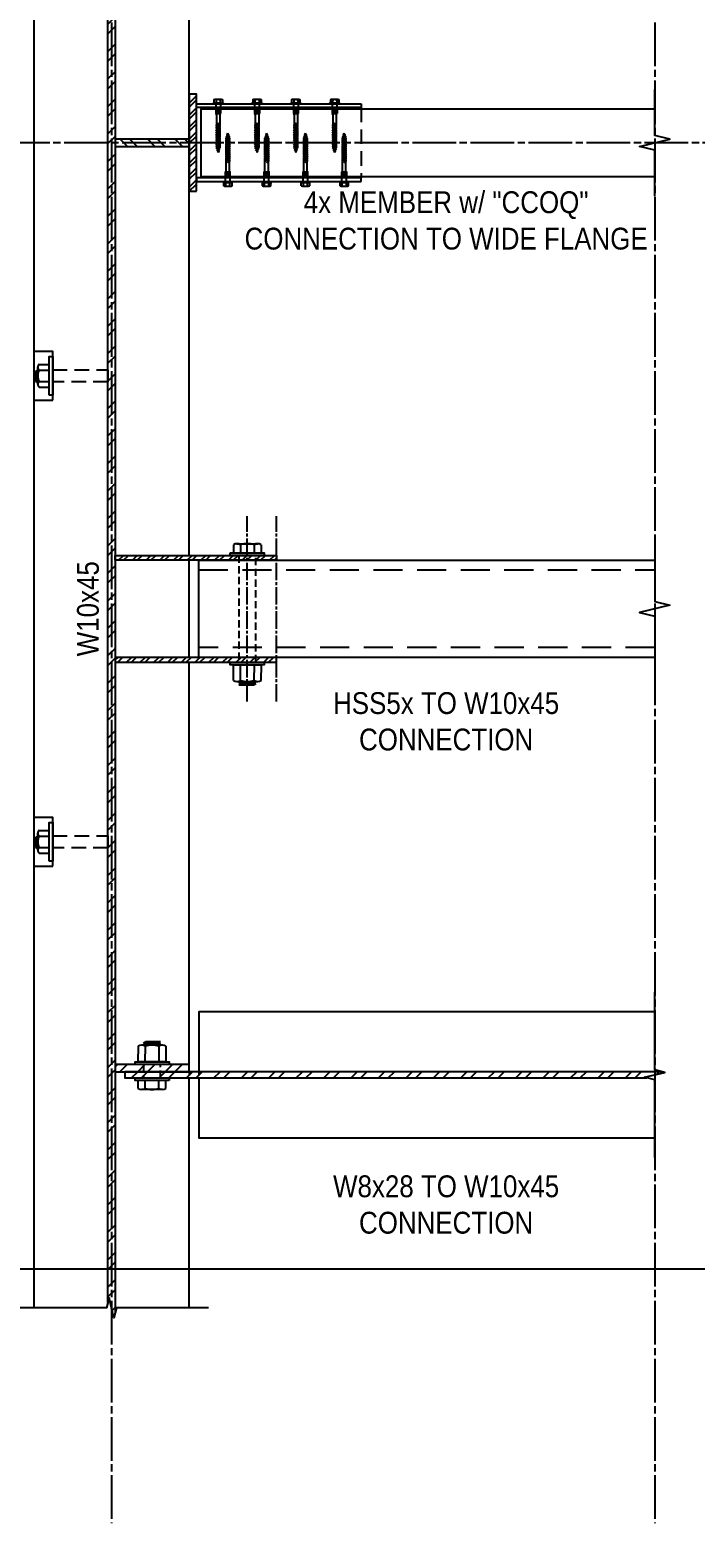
# Model space of a CAD drawing. Header units: inches. Extents: x -2661 to 42767, y -1222 to 9099.
# Drawn here: x 695.5 to 729.8, y 3318.5 to 3395.4 of the extents above; entities that cross this region are included whole.
import ezdxf
from ezdxf import colors
from ezdxf.entities.mleader import LeaderData, LeaderLine
from ezdxf.math import Vec2, Vec3

# ---------------------------------------------------------------- set-up
doc = ezdxf.new("R2010")
doc.units = ezdxf.units.IN
doc.header["$LTSCALE"] = 12
doc.header["$MEASUREMENT"] = 0
for name, pattern in [('CENTER4', [0.9975, 0.75, -0.06125, 0.125, -0.06125]), ('HIDDEN2', [0.1875, 0.125, -0.0625]), ('HIDDEN4', [0.09375, 0.0625, -0.03125]), ('HIDDEN8', [0.04625, 0.03125, -0.015])]:
    doc.linetypes.add(name, pattern=pattern)
doc.layers.get('0').update_dxf_attribs({"linetype": 'CONTINUOUS'})
doc.layers.add('DESIGNER COMMENTS', color=221, linetype='CONTINUOUS', plot=False)
doc.layers.add('S-ANNO-GRID-NONPLOT', color=251, linetype='CONTINUOUS', plot=False)
for name, color, linetype in [('S-ANNO-NOTE', 4, 'CONTINUOUS'), ('S-BOLT', 2, 'CONTINUOUS'), ('S-BREAK', 2, 'CONTINUOUS'), ('S-FASTENERS', 2, 'CONTINUOUS'), ('S-SIMPSON', 2, 'CONTINUOUS'), ('S-STEEL', 4, 'CONTINUOUS'), ('S-WOOD', 3, 'CONTINUOUS')]:
    doc.layers.add(name, color=color, linetype=linetype)
doc.layers.add('S-HATCH1', color=1, linetype='CONTINUOUS', transparency=0.5)
doc.styles.add('Arial', font='arial.ttf', dxfattribs={"width": 0.85})
pattern_1 = [(45, (-1186.17934, 4061.7288), (-0.35355339, 0.35355339), []), (45, (-1186.17934, 4061.9788), (-0.35355339, 0.35355339), [])]
pattern_2 = [(45, (-1186.1793, 4061.7288), (-0.7071068, 0.7071068), []), (45, (-1186.1793, 4062.2288), (-0.7071068, 0.7071068), [])]

# ---------------------------------------------------------------- blocks, each defined once
blk = doc.blocks.new('Se_24x36_STARTERS_GRID')
blk.add_line((-186.418, 92), (-93.209, 92))
blk = doc.blocks.new('*U919')
for p, q in [((-0.439, 0.773), (0.44, 0.773)), ((-0.271, 0.891), (-0.318, 0.811)), ((-0.318, 0.811), (-0.296, 0.773)), ((0.247, 0.891), (-0.271, 0.891)), ((0.004, 0.773), (0.233, 0.867)), ((0.247, 0.891), (0.233, 0.867)), ((0.233, 0.867), (0.288, 0.773)), ((-0.586, 0.695), (-0.586, 0.188)), ((-0.586, 0.188), (-0.527, 0.188)), ((-0.527, 0.188), (0.527, 0.188)), ((-0.293, 0.695), (-0.293, 0.188)), ((0.293, 0.695), (0.293, 0.188)), ((0.527, 0.188), (0.587, 0.188)), ((0.587, 0.695), (0.587, 0.188))]:
    blk.add_line(p, q)
blk.add_lwpolyline([(-1, 0.188), (1, 0.188), (1, 0), (-1, 0)], close=True)
at = {"linetype": 'ByBlock'}
blk.add_lwpolyline([(-0.312, -2.843), (-0.312, 0), (0.312, 0), (0.312, -2.843)], close=True, dxfattribs=at)
for centre, radius, start, end in [((-0.44, 0.597), 0.177, 33.89006, 146.10994), ((0, 0.184), 0.589, 60.15828, 119.84172), ((0.44, 0.597), 0.177, 33.89006, 146.10994)]:
    blk.add_arc(centre, radius, start, end)
blk = doc.blocks.new('*U911')
for p, q in [((-0.439, 0.773), (0.44, 0.773)), ((-0.271, 0.891), (-0.318, 0.811)), ((-0.318, 0.811), (-0.296, 0.773)), ((0.247, 0.891), (-0.271, 0.891)), ((0.004, 0.773), (0.233, 0.867)), ((0.247, 0.891), (0.233, 0.867)), ((0.233, 0.867), (0.288, 0.773)), ((-0.586, 0.695), (-0.586, 0.188)), ((-0.586, 0.188), (-0.527, 0.188)), ((-0.527, 0.188), (0.527, 0.188)), ((-0.293, 0.695), (-0.293, 0.188)), ((0.293, 0.695), (0.293, 0.188)), ((0.527, 0.188), (0.587, 0.188)), ((0.587, 0.695), (0.587, 0.188))]:
    blk.add_line(p, q)
blk.add_lwpolyline([(-1, 0.188), (1, 0.188), (1, 0), (-1, 0)], close=True)
at = {"linetype": 'ByBlock'}
blk.add_lwpolyline([(-0.312, -2.843), (-0.312, 0), (0.312, 0), (0.312, -2.843)], close=True, dxfattribs=at)
for centre, radius, start, end in [((-0.44, 0.597), 0.177, 33.89006, 146.10994), ((0, 0.184), 0.589, 60.15828, 119.84172), ((0.44, 0.597), 0.177, 33.89006, 146.10994)]:
    blk.add_arc(centre, radius, start, end)
blk = doc.blocks.new('SDS.25X2.5-f')
at = {"layer": 'S-SIMPSON'}
for p, q in [((0.26, 0.05), (-0.26, 0.05)), ((-0.26, 0.05), (-0.26, 0)), ((0.26, 0), (-0.26, 0)), ((-0.217, 0.224), (-0.217, 0.05)), ((0.162, 0.24), (-0.162, 0.24)), ((-0.108, 0.224), (-0.108, 0.05)), ((0.108, 0.224), (0.108, 0.05)), ((0.217, 0.224), (0.217, 0.05)), ((0.26, 0.05), (0.26, 0)), ((-0.126, -0.286), (-0.126, -0.5)), ((0.126, -0.286), (-0.126, -0.286)), ((0.128, -0.5), (-0.124, -0.5)), ((-0.087, -0.536), (-0.123, -0.5)), ((-0.087, -0.536), (-0.087, -1)), ((-0.087, -0.575), (-0.087, -1)), ((-0.082, -0.286), (-0.082, -0.5)), ((-0.019, -0.286), (-0.019, -0.5)), ((0.049, -0.286), (0.049, -0.5)), ((0.123, -0.5), (0.087, -0.536)), ((0.087, -0.532), (0.087, -1.05)), ((0.087, -0.532), (0.087, -1.05)), ((0.102, -0.286), (0.102, -0.5)), ((0.126, -0.286), (0.126, -0.5)), ((0.087, -0.982), (0.087, -1.05)), ((0.087, -0.982), (0.087, -1.05)), ((0.087, -0.982), (0.087, -1.05)), ((0.087, -0.982), (0.087, -1.05))]:
    blk.add_line(p, q, dxfattribs=at)
at = {"layer": 'S-SIMPSON', "color": 1}
for p, q in [((-0.087, -1.025), (-0.123, -1)), ((-0.123, -1.1), (0.087, -1.05)), ((-0.123, -1.1), (0.087, -1.05)), ((0.123, -1.056), (-0.123, -1.1)), ((0.123, -1.056), (-0.123, -1.1)), ((-0.087, -1.125), (-0.123, -1.1)), ((-0.087, -1.125), (-0.123, -1.1)), ((-0.123, -1.2), (0.087, -1.15)), ((-0.123, -1.2), (0.087, -1.15)), ((-0.123, -1.2), (0.087, -1.15)), ((0.123, -1.156), (-0.123, -1.2)), ((0.123, -1.156), (-0.123, -1.2)), ((0.123, -1.156), (-0.123, -1.2)), ((-0.087, -1.225), (-0.123, -1.2)), ((-0.087, -1.225), (-0.123, -1.2)), ((-0.087, -1.225), (-0.123, -1.2)), ((-0.123, -1.3), (0.087, -1.25)), ((-0.123, -1.3), (0.087, -1.25)), ((-0.123, -1.3), (0.087, -1.25)), ((0.123, -1.256), (-0.123, -1.3)), ((0.123, -1.256), (-0.123, -1.3)), ((0.123, -1.256), (-0.123, -1.3)), ((-0.087, -1.325), (-0.123, -1.3)), ((-0.087, -1.325), (-0.123, -1.3)), ((-0.087, -1.325), (-0.123, -1.3)), ((-0.123, -1.4), (0.087, -1.35)), ((-0.123, -1.4), (0.087, -1.35)), ((-0.123, -1.4), (0.087, -1.35)), ((-0.123, -1.4), (0.087, -1.35)), ((0.123, -1.356), (-0.123, -1.4)), ((0.123, -1.356), (-0.123, -1.4)), ((0.123, -1.356), (-0.123, -1.4)), ((0.123, -1.356), (-0.123, -1.4)), ((-0.087, -1.425), (-0.123, -1.4)), ((-0.087, -1.425), (-0.123, -1.4)), ((-0.087, -1.425), (-0.123, -1.4)), ((-0.087, -1.425), (-0.123, -1.4)), ((-0.123, -1.5), (0.087, -1.45)), ((-0.123, -1.5), (0.087, -1.45)), ((-0.123, -1.5), (0.087, -1.45)), ((-0.123, -1.5), (0.087, -1.45)), ((0.123, -1.456), (-0.123, -1.5)), ((0.123, -1.456), (-0.123, -1.5)), ((0.123, -1.456), (-0.123, -1.5)), ((0.123, -1.456), (-0.123, -1.5)), ((-0.087, -1.525), (-0.123, -1.5)), ((-0.087, -1.525), (-0.123, -1.5)), ((-0.087, -1.525), (-0.123, -1.5)), ((-0.087, -1.525), (-0.123, -1.5)), ((-0.087, -1.025), (0, -1.003)), ((-0.087, -1.025), (-0.087, -1.091)), ((-0.087, -1.025), (-0.087, -1.091)), ((-0.087, -1.025), (-0.087, -1.091)), ((-0.087, -1.025), (-0.087, -1.091)), ((-0.087, -1.025), (-0.087, -1.091)), ((-0.087, -1.025), (-0.087, -1.091)), ((-0.087, -1.125), (0.087, -1.082)), ((-0.087, -1.125), (0.087, -1.082)), ((-0.087, -1.125), (-0.087, -1.191)), ((-0.087, -1.125), (-0.087, -1.191)), ((-0.087, -1.125), (-0.087, -1.191)), ((-0.087, -1.125), (-0.087, -1.191)), ((-0.087, -1.125), (-0.087, -1.191)), ((-0.087, -1.225), (0.087, -1.182)), ((-0.087, -1.225), (0.087, -1.182)), ((-0.087, -1.225), (0.087, -1.182)), ((-0.087, -1.225), (-0.087, -1.291)), ((-0.087, -1.225), (-0.087, -1.291)), ((-0.087, -1.225), (-0.087, -1.291)), ((-0.087, -1.325), (0.087, -1.282)), ((-0.087, -1.325), (0.087, -1.282)), ((-0.087, -1.325), (0.087, -1.282)), ((-0.087, -1.325), (-0.087, -1.391)), ((-0.087, -1.325), (-0.087, -1.391)), ((-0.087, -1.325), (-0.087, -1.391)), ((-0.087, -1.325), (-0.087, -1.391)), ((-0.087, -1.325), (-0.087, -1.391)), ((-0.087, -1.325), (-0.087, -1.391)), ((-0.087, -1.425), (0.087, -1.382)), ((-0.087, -1.425), (0.087, -1.382)), ((-0.087, -1.425), (0.087, -1.382)), ((-0.087, -1.425), (0.087, -1.382)), ((-0.087, -1.425), (-0.087, -1.491)), ((-0.087, -1.425), (-0.087, -1.491)), ((-0.087, -1.425), (-0.087, -1.491)), ((-0.087, -1.425), (-0.087, -1.491)), ((-0.087, -1.525), (0.087, -1.482)), ((-0.087, -1.525), (0.087, -1.482)), ((-0.087, -1.525), (0.087, -1.482)), ((-0.087, -1.525), (0.087, -1.482)), ((-0.087, -1.525), (-0.087, -1.591)), ((0.087, -1.05), (0.123, -1.056)), ((0.087, -1.05), (0.123, -1.056)), ((0.087, -1.082), (0.123, -1.056)), ((0.087, -1.082), (0.123, -1.056)), ((0.087, -1.082), (0.087, -1.15)), ((0.087, -1.082), (0.087, -1.15)), ((0.087, -1.082), (0.087, -1.15)), ((0.087, -1.082), (0.087, -1.15)), ((0.087, -1.082), (0.087, -1.15)), ((0.087, -1.15), (0.123, -1.156)), ((0.087, -1.15), (0.123, -1.156)), ((0.087, -1.15), (0.123, -1.156)), ((0.087, -1.182), (0.123, -1.156)), ((0.087, -1.182), (0.123, -1.156)), ((0.087, -1.182), (0.123, -1.156)), ((0.087, -1.182), (0.087, -1.25)), ((0.087, -1.182), (0.087, -1.25)), ((0.087, -1.182), (0.087, -1.25)), ((0.087, -1.25), (0.123, -1.256)), ((0.087, -1.25), (0.123, -1.256)), ((0.087, -1.25), (0.123, -1.256)), ((0.087, -1.282), (0.123, -1.256)), ((0.087, -1.282), (0.123, -1.256)), ((0.087, -1.282), (0.123, -1.256)), ((0.087, -1.282), (0.087, -1.35)), ((0.087, -1.282), (0.087, -1.35)), ((0.087, -1.282), (0.087, -1.35)), ((0.087, -1.282), (0.087, -1.35)), ((0.087, -1.282), (0.087, -1.35)), ((0.087, -1.282), (0.087, -1.35)), ((0.087, -1.35), (0.123, -1.356)), ((0.087, -1.35), (0.123, -1.356)), ((0.087, -1.35), (0.123, -1.356)), ((0.087, -1.35), (0.123, -1.356)), ((0.087, -1.382), (0.123, -1.356)), ((0.087, -1.382), (0.123, -1.356)), ((0.087, -1.382), (0.123, -1.356)), ((0.087, -1.382), (0.123, -1.356)), ((0.087, -1.382), (0.087, -1.45)), ((0.087, -1.382), (0.087, -1.45)), ((0.087, -1.382), (0.087, -1.45)), ((0.087, -1.382), (0.087, -1.45)), ((0.087, -1.45), (0.123, -1.456)), ((0.087, -1.45), (0.123, -1.456)), ((0.087, -1.45), (0.123, -1.456)), ((0.087, -1.45), (0.123, -1.456)), ((0.087, -1.482), (0.123, -1.456)), ((0.087, -1.482), (0.123, -1.456)), ((0.087, -1.482), (0.123, -1.456)), ((0.087, -1.482), (0.123, -1.456)), ((0.087, -1.482), (0.087, -1.55)), ((-0.123, -1.6), (0.087, -1.55)), ((-0.123, -1.6), (0.087, -1.55)), ((0.123, -1.556), (-0.123, -1.6)), ((0.123, -1.556), (-0.123, -1.6)), ((-0.087, -1.625), (-0.123, -1.6)), ((-0.087, -1.625), (-0.123, -1.6)), ((-0.123, -1.7), (0.087, -1.65)), ((-0.123, -1.7), (0.087, -1.65)), ((0.123, -1.656), (-0.123, -1.7)), ((0.123, -1.656), (-0.123, -1.7)), ((-0.087, -1.725), (-0.123, -1.7)), ((-0.087, -1.725), (-0.123, -1.7)), ((-0.123, -1.8), (0.087, -1.75)), ((0.123, -1.756), (-0.123, -1.8)), ((-0.087, -1.825), (-0.123, -1.8)), ((-0.123, -1.9), (0.087, -1.85)), ((0.123, -1.856), (-0.123, -1.9)), ((-0.087, -1.925), (-0.123, -1.9)), ((-0.123, -2), (0.087, -1.95)), ((0.123, -1.956), (-0.123, -2)), ((-0.087, -2.025), (-0.123, -2)), ((-0.123, -2.1), (0.079, -2.052)), ((0.074, -2.065), (-0.123, -2.1)), ((-0.087, -2.125), (-0.123, -2.1)), ((-0.123, -2.2), (0.042, -2.161)), ((0.04, -2.171), (-0.123, -2.2)), ((-0.087, -2.225), (-0.123, -2.2)), ((-0.093, -2.293), (0.018, -2.266)), ((0.017, -2.275), (-0.093, -2.293)), ((-0.058, -2.318), (-0.093, -2.293)), ((-0.087, -1.625), (0.087, -1.582)), ((-0.087, -1.625), (0.087, -1.582)), ((-0.087, -1.625), (-0.087, -1.691)), ((-0.087, -1.625), (-0.087, -1.691)), ((-0.087, -1.725), (0.087, -1.682)), ((-0.087, -1.725), (0.087, -1.682)), ((-0.087, -1.725), (-0.087, -1.791)), ((-0.087, -1.825), (0.087, -1.782)), ((-0.087, -1.825), (-0.087, -1.891)), ((-0.087, -1.925), (0.087, -1.882)), ((-0.087, -1.925), (-0.087, -1.991)), ((-0.087, -2.025), (0.087, -1.982)), ((-0.087, -2.025), (-0.087, -2.091)), ((-0.087, -2.125), (0.066, -2.087)), ((-0.087, -2.125), (-0.087, -2.191)), ((-0.087, -2.225), (0.033, -2.195)), ((-0.087, -2.225), (-0.067, -2.287)), ((-0.058, -2.318), (0.013, -2.3)), ((0.067, -2.286), (0.043, -2.365)), ((0.067, -2.286), (0.103, -2.261)), ((0.087, -2.224), (0.077, -2.257)), ((0.077, -2.257), (0.103, -2.261)), ((0.087, -1.55), (0.123, -1.556)), ((0.087, -1.55), (0.123, -1.556)), ((0.087, -1.582), (0.123, -1.556)), ((0.087, -1.582), (0.123, -1.556)), ((0.087, -1.582), (0.087, -1.65)), ((0.087, -1.582), (0.087, -1.65)), ((0.087, -1.65), (0.123, -1.656)), ((0.087, -1.65), (0.123, -1.656)), ((0.087, -1.682), (0.123, -1.656)), ((0.087, -1.682), (0.123, -1.656)), ((0.087, -1.682), (0.087, -1.75)), ((0.087, -1.75), (0.123, -1.756)), ((0.087, -1.782), (0.123, -1.756)), ((0.087, -1.782), (0.087, -1.85)), ((0.087, -1.85), (0.123, -1.856)), ((0.087, -1.882), (0.123, -1.856)), ((0.087, -1.882), (0.087, -1.95)), ((0.087, -1.95), (0.123, -1.956)), ((0.087, -1.982), (0.123, -1.956)), ((0.087, -1.982), (0.087, -2.05)), ((0.087, -2.05), (0.123, -2.056)), ((0.087, -2.082), (0.123, -2.056)), ((0.087, -2.082), (0.087, -2.15)), ((0.087, -2.15), (0.123, -2.156)), ((0.087, -2.182), (0.123, -2.156)), ((0.087, -2.182), (0.087, -2.224)), ((-0.064, -2.386), (0.004, -2.37)), ((0.004, -2.377), (-0.064, -2.386)), ((-0.028, -2.41), (-0.064, -2.386)), ((-0.058, -2.318), (-0.038, -2.38)), ((-0.028, -2.41), (0.002, -2.403)), ((-0.028, -2.41), (0, -2.5)), ((0.033, -2.395), (0, -2.5)), ((0.033, -2.395), (0.069, -2.37)), ((0.043, -2.365), (0.069, -2.37))]:
    blk.add_line(p, q, dxfattribs=at)
at = {"layer": 'S-SIMPSON'}
for points in [[(0, -0.5), (-0.126, -0.5)], [(-0.119, -0.031), (-0.119, -0.286)], [(0.123, -0.031), (0.123, -0.286)]]:
    blk.add_lwpolyline(points, dxfattribs=at)
at = {"layer": 'S-SIMPSON', "color": 1}
blk.add_lwpolyline([(0, -1.003), (0, -1), (-0.123, -1)], dxfattribs=at)
at = {"layer": 'S-SIMPSON'}
for centre, radius, start, end in [((-0.162, 0.138), 0.102, 57.79577, 122.20423), ((-0.15, -0.031), 0.0312, 0, 90), ((0, -0.143), 0.383, 73.57358, 106.42642), ((0.162, 0.138), 0.102, 57.79577, 122.20423), ((0.154, -0.031), 0.0312, 90, 180)]:
    blk.add_arc(centre, radius, start, end, dxfattribs=at)
at = {"layer": 'S-SIMPSON', "color": 1}
blk.add_arc((1.159, -2.473), 1.159, 157.61471, 181.35638, dxfattribs=at)
blk = doc.blocks.new('*U907')
at = {"layer": 'S-FASTENERS'}
blk.add_blockref('SDS.25X2.5-f', (0, 0), dxfattribs=at)
blk = doc.blocks.new('*U908')
at = {"layer": 'S-FASTENERS'}
blk.add_blockref('SDS.25X2.5-f', (0, 0), dxfattribs=at)
blk = doc.blocks.new('*U909')
at = {"layer": 'S-FASTENERS'}
blk.add_blockref('SDS.25X2.5-f', (0, 0), dxfattribs=at)
blk = doc.blocks.new('*U910')
at = {"layer": 'S-FASTENERS'}
blk.add_blockref('SDS.25X2.5-f', (0, 0), dxfattribs=at)
blk = doc.blocks.new('*U883')
at = {"layer": 'S-FASTENERS'}
blk.add_blockref('SDS.25X2.5-f', (0, 0), dxfattribs=at)
blk = doc.blocks.new('*U884')
at = {"layer": 'S-FASTENERS'}
blk.add_blockref('SDS.25X2.5-f', (0, 0), dxfattribs=at)
blk = doc.blocks.new('*U885')
at = {"layer": 'S-FASTENERS'}
blk.add_blockref('SDS.25X2.5-f', (0, 0), dxfattribs=at)
blk = doc.blocks.new('*U886')
at = {"layer": 'S-FASTENERS'}
blk.add_blockref('SDS.25X2.5-f', (0, 0), dxfattribs=at)
blk = doc.blocks.new('*U887')
at = {"layer": 'S-BOLT'}
for p, q in [((-0.603, -0.535), (-0.603, 0.541)), ((-0.547, 0.722), (-0.136, 0.722)), ((-0.547, 0.361), (-0.136, 0.361)), ((-0.136, -0.716), (-0.136, 0.722)), ((5.635, -0.71), (5.635, 0.727)), ((6.438, 0.724), (5.635, 0.727)), ((6.438, 0.363), (5.635, 0.366)), ((6.494, -0.533), (6.494, 0.544)), ((6.494, 0.443), (6.549, 0.348)), ((6.549, 0.348), (6.494, -0.337)), ((6.549, -0.432), (6.604, 0.443)), ((6.604, 0.443), (6.549, 0.348)), ((6.604, 0.443), (6.658, 0.348)), ((6.658, 0.348), (6.604, -0.337)), ((6.658, -0.432), (6.658, 0.348)), ((-0.547, -0.355), (-0.136, -0.355)), ((-0.547, -0.716), (-0.136, -0.716)), ((6.438, -0.352), (5.635, -0.349)), ((6.438, -0.713), (5.635, -0.71)), ((6.494, -0.337), (6.549, -0.432)), ((6.604, -0.337), (6.549, -0.432)), ((6.604, -0.337), (6.658, -0.432))]:
    blk.add_line(p, q, dxfattribs=at)
for points in [[(-0.136, -0.875), (-0.136, 0.875), (0, 0.875), (0, -0.875)], [(5.499, -0.875), (5.499, 0.875), (5.635, 0.875), (5.635, -0.875)]]:
    blk.add_lwpolyline(points, close=True, dxfattribs=at)
at = {"layer": 'S-BOLT', "linetype": 'HIDDEN8'}
blk.add_lwpolyline([(5.499, 0.437), (0, 0.437), (0, -0.437), (5.499, -0.438)], close=True, dxfattribs=at)
at = {"layer": 'S-BOLT'}
for centre, radius, start, end in [((-0.283, 0.541), 0.32, 145.63718, 214.36282), ((0.573, 0.003), 1.176, 162.27649, 197.72351), ((6.175, 0.544), 0.32, 325.63718, 34.36282), ((5.319, 0.006), 1.176, 342.27649, 17.72351), ((-0.283, -0.535), 0.32, 145.63718, 214.36282), ((6.175, -0.533), 0.32, 325.63718, 34.36282)]:
    blk.add_arc(centre, radius, start, end, dxfattribs=at)
blk = doc.blocks.new('*U880')
at = {"layer": 'S-BOLT'}
for p, q in [((-0.603, -0.535), (-0.603, 0.541)), ((-0.547, 0.722), (-0.136, 0.722)), ((-0.547, 0.361), (-0.136, 0.361)), ((-0.136, -0.716), (-0.136, 0.722)), ((0.823, -0.71), (0.823, 0.728)), ((1.627, 0.725), (0.823, 0.728)), ((1.627, 0.364), (0.823, 0.367)), ((1.683, -0.532), (1.683, 0.544)), ((1.683, 0.443), (1.738, 0.349)), ((1.738, 0.349), (1.683, -0.337)), ((1.738, -0.432), (1.792, 0.443)), ((1.792, 0.443), (1.738, 0.349)), ((1.792, 0.443), (1.847, 0.349)), ((1.847, 0.349), (1.792, -0.337)), ((1.847, -0.432), (1.847, 0.349)), ((-0.547, -0.355), (-0.136, -0.355)), ((-0.547, -0.716), (-0.136, -0.716)), ((1.627, -0.352), (0.823, -0.349)), ((1.627, -0.713), (0.823, -0.71)), ((1.683, -0.337), (1.738, -0.432)), ((1.792, -0.337), (1.738, -0.432)), ((1.792, -0.337), (1.847, -0.432))]:
    blk.add_line(p, q, dxfattribs=at)
for points in [[(-0.136, -0.875), (-0.136, 0.875), (0, 0.875), (0, -0.875)], [(0.687, -0.875), (0.687, 0.875), (0.823, 0.875), (0.823, -0.875)]]:
    blk.add_lwpolyline(points, close=True, dxfattribs=at)
at = {"layer": 'S-BOLT', "linetype": 'HIDDEN8'}
blk.add_lwpolyline([(0.687, 0.438), (0, 0.437), (0, -0.437), (0.687, -0.437)], close=True, dxfattribs=at)
at = {"layer": 'S-BOLT'}
for centre, radius, start, end in [((-0.283, 0.541), 0.32, 145.63718, 214.36282), ((0.573, 0.003), 1.176, 162.27649, 197.72351), ((1.363, 0.544), 0.32, 325.63718, 34.36282), ((0.507, 0.006), 1.176, 342.27649, 17.72351), ((-0.283, -0.535), 0.32, 145.63718, 214.36282), ((1.363, -0.532), 0.32, 325.63718, 34.36282)]:
    blk.add_arc(centre, radius, start, end, dxfattribs=at)

msp = doc.modelspace()

# ---------------------------------------------------------------- hatches: boundary and pattern name
at = {"layer": 'S-HATCH1'}
h = msp.add_hatch(dxfattribs=at)
h.set_pattern_fill('STEEL', color=256, scale=8, style=0)
h.set_pattern_definition([(45, (-1198.1793, 4055.7288), (-0.7071068, 0.7071068), []), (45, (-1198.1793, 4056.2288), (-0.7071068, 0.7071068), [])])
h.paths.add_polyline_path([(699.56457, 3329.81336), (699.62588, 3330.06547), (699.87826, 3329.02767), (699.93957, 3329.27977), (699.93957, 3447.27977), (699.87826, 3447.02767), (699.62588, 3448.06547), (699.56457, 3447.81336)])
h = msp.add_hatch(dxfattribs=at)
h.set_pattern_fill('STEEL', color=256, scale=3.5, style=0)
h.set_pattern_definition([(45, (-197.61223, 1411.58625), (-0.30935922, 0.30935922), []), (45, (-197.61223, 1411.805), (-0.30935922, 0.30935922), [])])
h.paths.add_polyline_path([(704.12707, 3387.04657), (704.12707, 3392.04657), (703.75207, 3392.04657), (703.75207, 3387.04657)])
h = msp.add_hatch(dxfattribs=at)
h.set_pattern_fill('STEEL', color=256, scale=8, angle=-90, style=0)
h.set_pattern_definition([(315, (1549.3548, 5301.1285), (0.7071068, 0.7071068), []), (315, (1549.8548, 5301.1285), (0.7071068, 0.7071068), [])])
h.paths.add_polyline_path([(703.75207, 3389.35907), (703.75207, 3389.73407), (699.93957, 3389.73407), (699.93957, 3389.35907)])
h = msp.add_hatch(dxfattribs=at)
h.set_pattern_fill('STEEL', color=256, scale=4, style=0)
h.set_pattern_definition(pattern_1)
h.paths.add_polyline_path([(708.25207, 3368.29601), (708.25207, 3368.04601), (699.93957, 3368.04601), (699.93957, 3368.29601)])
h = msp.add_hatch(dxfattribs=at)
h.set_pattern_fill('STEEL', color=256, scale=4, style=0)
h.set_pattern_definition(pattern_1)
h.paths.add_polyline_path([(708.25207, 3362.79713), (708.25207, 3363.04713), (699.93957, 3363.04713), (699.93957, 3362.79713)])
h = msp.add_hatch(dxfattribs=at)
h.set_pattern_fill('STEEL', color=256, scale=8, style=0)
h.set_pattern_definition(pattern_2)
h.paths.add_polyline_path([(699.93957, 3342.07782), (699.93957, 3341.70282), (703.75207, 3341.70282), (703.75207, 3342.07782)])
h = msp.add_hatch(dxfattribs=at)
h.set_pattern_fill('STEEL', color=256, scale=8, style=0)
h.set_pattern_definition(pattern_2)
h.paths.add_polyline_path([(700.43957, 3341.70282), (700.43957, 3341.39032), (727.35677, 3341.39032), (727.23317, 3341.42038), (728.27097, 3341.67276), (728.14737, 3341.70282)])

# ---------------------------------------------------------------- linework, layer by layer
at = {"layer": 'DESIGNER COMMENTS', "linetype": 'CENTER4', "ltscale": 0.25}
for p, q in [((699.75207, 3461.5788), (699.75207, 3318.45798)), ((727.75207, 3461.5788), (727.75207, 3318.45798)), ((777.36372, 3389.54657), (684.15462, 3389.54657))]:
    msp.add_line(p, q, dxfattribs=at)
at = {"layer": 'DESIGNER COMMENTS', "linetype": 'CENTER4', "ltscale": 0.1}
for p, q in [((706.75105, 3360.76672), (706.75105, 3370.32585)), ((708.25207, 3360.76672), (708.25207, 3370.32585))]:
    msp.add_line(p, q, dxfattribs=at)
at = {"layer": 'S-BOLT'}
for points in [[(696.7212, 3376.29657), (696.7212, 3378.79657), (695.75207, 3378.79657), (695.75207, 3376.29657)], [(696.7212, 3352.29657), (696.7212, 3354.79657), (695.75207, 3354.79657), (695.75207, 3352.29657)]]:
    msp.add_lwpolyline(points, close=True, dxfattribs=at)
at = {"layer": 'S-BREAK'}
for points in [[(727.75207, 3386.79657), (727.75207, 3389.16799), (726.97372, 3389.35728), (728.53042, 3389.73585), (727.75207, 3389.92514), (727.75207, 3392.29657)], [(727.75207, 3369.04601), (727.75207, 3365.92074), (728.53042, 3365.73145), (726.97372, 3365.35288), (727.75207, 3365.16359), (727.75207, 3362.04713)], [(727.75207, 3337.29657), (727.75207, 3341.29418), (727.23317, 3341.42038), (728.27097, 3341.67276), (727.75207, 3341.79895), (727.75207, 3345.79657)], [(704.75207, 3329.54657), (700.00445, 3329.54657), (699.87826, 3329.02767), (699.62588, 3330.06547), (699.49969, 3329.54657), (693.00207, 3329.54657)]]:
    msp.add_lwpolyline(points, dxfattribs=at)
at = {"layer": 'S-SIMPSON', "color": 1, "linetype": 'HIDDEN4'}
msp.add_line((712.62707, 3391.35907), (712.62707, 3387.73407), dxfattribs=at)
at = {"layer": 'S-SIMPSON', "linetype": 'Continuous'}
for points in [[(712.62707, 3391.54657), (712.62707, 3391.35907), (704.12707, 3391.35907), (704.12707, 3391.54657)], [(712.62707, 3387.54657), (712.62707, 3387.73407), (704.12707, 3387.73407), (704.12707, 3387.54657)]]:
    msp.add_lwpolyline(points, close=True, dxfattribs=at)
at = {"layer": 'S-STEEL', "color": 2, "linetype": 'HIDDEN8', "ltscale": 0.5}
for p, q in [((703.75207, 3341.70282), (703.75207, 3341.39032)), ((704.25207, 3341.70282), (704.25207, 3341.39032))]:
    msp.add_line(p, q, dxfattribs=at)
at = {"layer": 'S-STEEL', "color": 4}
for points in [[(699.56457, 3329.81336), (699.56457, 3447.81336)], [(695.75207, 3447.54657), (695.75207, 3329.54657)], [(699.93957, 3447.27977), (699.93957, 3329.27977)], [(703.75207, 3368.29601), (703.75207, 3414.29657)], [(703.75207, 3363.04713), (703.75207, 3368.04601)], [(703.75207, 3341.70282), (703.75207, 3362.79713)], [(703.75207, 3329.54657), (703.75207, 3341.39032)]]:
    msp.add_lwpolyline(points, dxfattribs=at)
at = {"layer": 'S-STEEL'}
for points in [[(704.12707, 3387.04657), (704.12707, 3392.04657), (703.75207, 3392.04657), (703.75207, 3387.04657)], [(703.75207, 3389.35907), (703.75207, 3389.73407), (699.93957, 3389.73407), (699.93957, 3389.35907)], [(708.25207, 3368.29601), (708.25207, 3368.04601), (699.93957, 3368.04601), (699.93957, 3368.29601)], [(708.25207, 3362.79713), (708.25207, 3363.04713), (699.93957, 3363.04713), (699.93957, 3362.79713)], [(699.93957, 3342.07782), (699.93957, 3341.70282), (703.75207, 3341.70282), (703.75207, 3342.07782)]]:
    msp.add_lwpolyline(points, close=True, dxfattribs=at)
for points in [[(727.75207, 3363.04713), (704.25207, 3363.04713), (704.25207, 3368.04601), (727.75207, 3368.04601)], [(727.75207, 3344.79657), (704.25207, 3344.79657), (704.25207, 3341.70282)], [(728.14737, 3341.70282), (700.43957, 3341.70282), (700.43957, 3341.39032), (727.35677, 3341.39032)], [(704.25207, 3341.39032), (704.25207, 3338.29657), (727.75207, 3338.29657)]]:
    msp.add_lwpolyline(points, dxfattribs=at)
at = {"layer": 'S-STEEL', "color": 2, "linetype": 'HIDDEN2'}
msp.add_lwpolyline([(727.75207, 3363.54713), (704.25207, 3363.54713), (704.25207, 3367.54601), (727.75207, 3367.54601)], dxfattribs=at)
at = {"layer": 'S-WOOD'}
msp.add_lwpolyline([(727.75207, 3387.79657), (704.37707, 3387.79657), (704.37707, 3391.29657), (727.75207, 3391.29657)], dxfattribs=at)

# ---------------------------------------------------------------- block references
at = {"layer": 'S-ANNO-GRID-NONPLOT'}
msp.add_blockref('Se_24x36_STARTERS_GRID', (870.57281, 3239.54657), dxfattribs=at)
at = {"layer": 'S-BOLT', "linetype": 'HIDDEN4', "rotation": 90}
for name, p in [('*U919', (696.7212, 3377.54657)), ('*U911', (696.7212, 3353.54657))]:
    msp.add_blockref(name, p, dxfattribs=at)
at = {"layer": 'S-BOLT'}
for name, p, rotation in [('*U887', (706.75207, 3368.29601), 269.9918945949258), ('*U880', (701.8459, 3341.39032), 90)]:
    msp.add_blockref(name, p, dxfattribs=dict(at, rotation=rotation))
at = {"layer": 'S-SIMPSON', "xscale": -1}
for name, p in [('*U886', (705.25207, 3391.54657)), ('*U884', (707.25207, 3391.54657)), ('*U910', (709.25207, 3391.54657)), ('*U908', (711.25207, 3391.54657))]:
    msp.add_blockref(name, p, dxfattribs=at)
at = {"layer": 'S-SIMPSON', "rotation": 180}
for name, p in [('*U885', (705.75207, 3387.54657)), ('*U883', (707.75207, 3387.54657)), ('*U909', (709.75207, 3387.54657)), ('*U907', (711.75207, 3387.54657))]:
    msp.add_blockref(name, p, dxfattribs=at)

# ---------------------------------------------------------------- texts
at = {"layer": 'DESIGNER COMMENTS', "char_height": 1.125, "attachment_point": 5, "style": 'Arial'}
for s, insert, width in [('4x MEMBER w/ "CCOQ" CONNECTION TO WIDE FLANGE', (717.00207, 3385.54077), 21.7780137), ('HSS5x TO W10x45 CONNECTION', (717.00207, 3359.7448), 15.572899), ('W8x28 TO W10x45 CONNECTION', (717.00207, 3334.85992), 15.572899)]:
    msp.add_mtext(s, dxfattribs=dict(at, insert=insert, width=width))
at = {"layer": 'DESIGNER COMMENTS', "insert": (698.5449, 3365.54868), "char_height": 1.125, "attachment_point": 5, "rotation": 90, "style": 'Arial'}
msp.add_mtext('W10x45', dxfattribs=at)

# ---------------------------------------------------------------- leaders
at = {"layer": 'S-ANNO-NOTE'}
ml = msp.add_multileader_mtext('Standard', dxfattribs=at)
ml.set_content('\\A1;HSS COLUMN PER PLAN', color=4, style='Arial')
ml.set_leader_properties(color=2)
ml.build(insert=Vec2(0, 0))
ml.multileader.update_dxf_attribs({"dogleg_length": 0.36, "arrow_head_size": 1.3125, "scale": 12})
ctx = ml.context
ctx.base_point, ctx.scale, ctx.char_height, ctx.arrow_head_size, ctx.landing_gap_size, ctx.plane_origin = Vec3(783.1569, 3367.79657), 12, 1.125, 1.3125, 1.08, Vec3(717.1518, 3632.4206)
ctx.text_align_type = 2
notes = []
notes.append((ctx, [(1, (1, 1, 0), (802.4861, 3367.79657), (-1, 0), 1.5, [(0, [(809.7361, 3375.04657)], 0, [])])]))
ctx.mtext.insert, ctx.mtext.width, ctx.mtext.alignment, ctx.mtext.flow_direction = Vec3(799.9061, 3368.36866), 18, 3, 5
ml = msp.add_multileader_mtext('Standard', dxfattribs=at)
ml.set_content('\\A1;CENTER LINE WF FLANGE BEAM & HSS COLUMN', color=4, style='Arial')
ml.set_leader_properties(color=2)
ml.build(insert=Vec2(0, 0))
ml.multileader.update_dxf_attribs({"dogleg_length": 0.36, "arrow_head_size": 1.3125, "scale": 12})
ctx = ml.context
ctx.base_point, ctx.scale, ctx.char_height, ctx.arrow_head_size, ctx.landing_gap_size, ctx.plane_origin = Vec3(781.96714, 3348.97413), 12, 1.125, 1.3125, 1.08, Vec3(908.56848, 3612.83467)
ctx.text_align_type = 2
notes.append((ctx, [(0, (1, 1, 0), (802.4861, 3348.97413), (-1, 0), 1.5, [(0, [(807.09999, 3341.54657)], 0, [])])]))
ctx.mtext.insert, ctx.mtext.width, ctx.mtext.alignment, ctx.mtext.flow_direction = Vec3(799.9061, 3349.54968), 18, 3, 5
ml = msp.add_multileader_mtext('Standard', dxfattribs=at)
ml.set_content('\\A1;HSS COLUMN PER PLAN', color=4, style='Arial')
ml.set_leader_properties(color=2)
ml.build(insert=Vec2(0, 0))
ml.multileader.update_dxf_attribs({"dogleg_length": 0.36, "arrow_head_size": 1.3125, "scale": 12})
ctx = ml.context
ctx.base_point, ctx.scale, ctx.char_height, ctx.arrow_head_size, ctx.landing_gap_size, ctx.plane_origin = Vec3(783.1569, 3331.79657), 12, 1.125, 1.3125, 1.08, Vec3(717.1518, 3596.4206)
ctx.text_align_type = 2
notes.append((ctx, [(1, (1, 1, 0), (802.4861, 3331.79657), (-1, 0), 1.5, [(0, [(809.7361, 3339.04657)], 0, [])])]))
ctx.mtext.insert, ctx.mtext.width, ctx.mtext.alignment, ctx.mtext.flow_direction = Vec3(799.9061, 3332.36866), 18, 3, 5
ml = msp.add_multileader_mtext('Standard', dxfattribs=at)
ml.set_content('\\A1;BEAM PER PLAN', color=4, style='Arial')
ml.set_leader_properties(color=2)
ml.build(insert=Vec2(0, 0))
ml.multileader.update_dxf_attribs({"dogleg_length": 0.36, "arrow_head_size": 1.3125, "scale": 12})
ctx = ml.context
ctx.base_point, ctx.scale, ctx.char_height, ctx.arrow_head_size, ctx.landing_gap_size, ctx.plane_origin = Vec3(788.26886, 3324.39263), 12, 1.125, 1.3125, 1.08, Vec3(908.56848, 3588.25317)
ctx.text_align_type = 2
notes.append((ctx, [(0, (1, 1, 0), (802.4861, 3324.39263), (-1, 0), 1.5, [(0, [(815.64003, 3337.54657)], 0, [])])]))
ctx.mtext.insert, ctx.mtext.width, ctx.mtext.alignment, ctx.mtext.flow_direction = Vec3(799.9061, 3324.95552), 12.2900544, 3, 5
for ctx, leaders in notes:
    for number, flags, end, landing, length, lines in leaders:
        leader = LeaderData()
        leader.index, (leader.has_last_leader_line, leader.has_dogleg_vector, leader.attachment_direction) = number, flags
        leader.last_leader_point, leader.dogleg_vector, leader.dogleg_length = Vec3(end), Vec3(landing), length
        for number, points, colour, breaks in lines:
            line = LeaderLine()
            line.index, line.vertices, line.color, line.breaks = number, Vec3.list(points), colors.encode_raw_color(colour), breaks
            leader.lines.append(line)
        ctx.leaders.append(leader)

doc.saveas('drawing.dxf')
